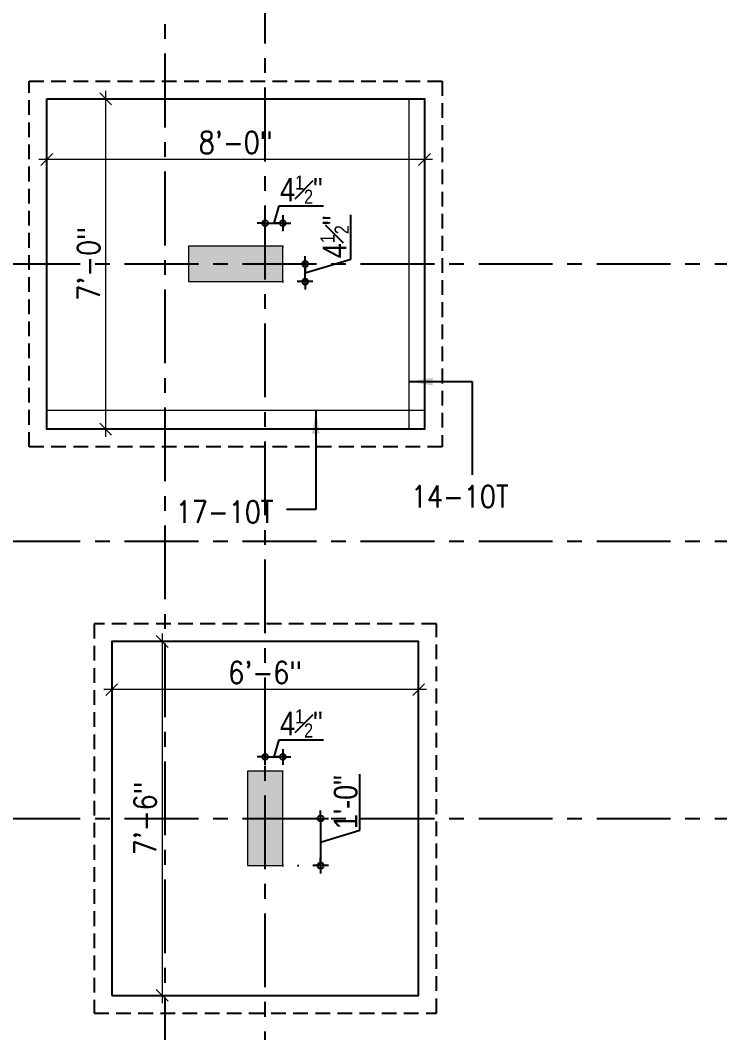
# Model space of a CAD drawing. Header units: inches. Extents: x 1259 to 4988, y 1085 to 3652.
# Drawn here: x 2100.7 to 2278.5, y 2375.3 to 2632.8 of the extents above; entities that cross this region are included whole.
import ezdxf
from ezdxf.enums import TextEntityAlignment as Align

# ---------------------------------------------------------------- set-up
doc = ezdxf.new("R2010")
doc.units = ezdxf.units.IN
doc.header["$LTSCALE"] = 15
doc.header["$MEASUREMENT"] = 0
doc.header["$PDMODE"] = 2
for name, pattern in [('CENTER', [2, 1.25, -0.25, 0.25, -0.25]), ('DOT', [0.25, 0, -0.25]), ('DOT2', [0.125, 0, -0.125]), ('HIDDEN', [0.375, 0.25, -0.125])]:
    doc.linetypes.add(name, pattern=pattern)
for name, color, linetype in [('_COL. HATCH_140', 252, 'Continuous'), ('CENTER', 30, 'CENTER'), ('DIMENSION', 160, 'Continuous'), ('FOT_LN', 242, 'Continuous'), ('Wall', 7, 'Continuous')]:
    doc.layers.add(name, color=color, linetype=linetype)
for name, color, linetype, lineweight in [('COL', 7, 'Continuous', 30), ('F DIM', 251, 'Continuous', 18), ('F STEEL', 2, 'Continuous', 20), ('F STEEL 1TEXT', 7, 'Continuous', 15), ('PCC_LN', 1, 'HIDDEN', 25)]:
    doc.layers.add(name, color=color, linetype=linetype, lineweight=lineweight)
doc.styles.add('Q1', font='g13f12d.shx', dxfattribs={"width": 0.8})
doc.styles.add('swis', font='swissc.ttf')
doc.styles.add('swis721cnbt', font='swissc.ttf')
doc.styles.add('VMS-ROMANS', font='romans.shx', dxfattribs={"width": 0.85})
doc.dimstyles.new('AA', dxfattribs={"dimtxt": 24, "dimasz": 12, "dimexe": 0.18, "dimexo": 0.0625, "dimgap": 1, "dimtad": 1, "dimzin": 0, "dimdsep": 46, "dimlunit": 4, "dimtxsty": 'swis', "dimblk": 'ARCHTICK', "dimcen": 0.09, "dimse1": 1, "dimse2": 1, "dimclrd": 7, "dimadec": 0, "dimazin": 0, "dimtfac": 0.5, "dimtofl": 0, "dimtmove": 0, "dimatfit": 3, "dimfxl": 1, "dimtolj": 1, "dimtzin": 0, "dimarcsym": 0})
doc.dimstyles.new('BH-STD', dxfattribs={"dimtxt": 10, "dimasz": 5, "dimexe": 0, "dimexo": 4, "dimgap": 2, "dimtad": 1, "dimzin": 1, "dimdsep": 46, "dimlunit": 4, "dimtxsty": 'Q1', "dimblk": 'ARCHTICK', "dimcen": 1, "dimdle": 4, "dimclrd": 250, "dimclre": 250, "dimclrt": 256, "dimadec": 0, "dimazin": 0, "dimtfac": 1, "dimtofl": 0, "dimtmove": 0, "dimatfit": 3, "dimfxl": 0.18, "dimtolj": 1, "dimtzin": 0, "dimlwd": -1, "dimlwe": -1, "dimarcsym": 0})
doc.dimstyles.get("Standard").update_dxf_attribs({"dimtxt": 6, "dimasz": 1, "dimexe": 0, "dimexo": 0, "dimgap": 0.5, "dimtad": 1, "dimdec": 1, "dimzin": 3, "dimdsep": 46, "dimlunit": 4, "dimtxsty": 'swis721cnbt', "dimblk": 'rp', "dimcen": 0.09, "dimclrd": 251, "dimclre": 3, "dimclrt": 160, "dimadec": 0, "dimazin": 0, "dimtfac": 0.6, "dimtdec": 1, "dimtofl": 0, "dimtmove": 0, "dimatfit": 3, "dimfxl": 9, "dimfrac": 1, "dimtolj": 1, "dimtzin": 0, "dimlwd": -1, "dimlwe": -1, "dimarcsym": 0})

# ---------------------------------------------------------------- blocks, each defined once
blk = doc.blocks.new('rp')
for p, q in [((0, 0), (-2, 0)), ((0, 2), (0, -2)), ((0, 0), (2, 0))]:
    blk.add_line(p, q)
blk.add_circle((0, 0), 0.75)
blk = doc.blocks.new('*D154')
at = {"layer": 'Defpoints', "color": 0, "transparency": 16777216}
for p in [(2167.44, 2429.78), (2167.44, 2417.78), (2177.02, 2417.78)]:
    blk.add_point(p, dxfattribs=at)
at = {"layer": 'DIMENSION', "color": 251, "transparency": 16777216}
for p, q in [((2187.01, 2426.78), (2187.01, 2441.04)), ((2177.02, 2428.78), (2177.02, 2418.78)), ((2177.02, 2423.78), (2187.01, 2426.78))]:
    blk.add_line(p, q, dxfattribs=at)
at = {"layer": 'DIMENSION', "color": 3, "linetype": 'DOT', "transparency": 16777216}
for p, q in [((2167.44, 2429.78), (2177.02, 2429.78)), ((2167.44, 2417.78), (2177.02, 2417.78))]:
    blk.add_line(p, q, dxfattribs=at)
at = {"layer": 'DIMENSION', "color": 251, "transparency": 16777216}
for p, rotation in [((2177.02, 2429.78), 90), ((2177.02, 2417.78), 270)]:
    blk.add_blockref('rp', p, dxfattribs=dict(at, rotation=rotation))
at = {"layer": 'DIMENSION', "color": 160, "transparency": 16777216, "insert": (2183.43, 2433.91), "char_height": 6, "attachment_point": 5, "rotation": 90, "style": 'swis721cnbt'}
blk.add_mtext('\\A1;1\'-0"', dxfattribs=at)
blk = doc.blocks.new('*D156')
at = {"layer": 'Defpoints', "color": 0, "transparency": 16777216}
for p in [(2167.44, 2581.17), (2162.94, 2575.28, 0), (2167.44, 2575.28)]:
    blk.add_point(p, dxfattribs=at)
at = {"layer": 'DIMENSION', "color": 251, "transparency": 16777216}
for p, q in [((2165.19, 2581.17), (2166.5, 2585.54)), ((2166.5, 2585.54), (2177.77, 2585.54)), ((2163.94, 2581.17), (2166.44, 2581.17))]:
    blk.add_line(p, q, dxfattribs=at)
at = {"layer": 'DIMENSION', "color": 3, "linetype": 'DOT', "transparency": 16777216}
for p, q in [((2162.94, 2575.28), (2162.94, 2581.17)), ((2167.44, 2575.28), (2167.44, 2581.17))]:
    blk.add_line(p, q, dxfattribs=at)
at = {"layer": 'DIMENSION', "color": 251, "transparency": 16777216, "rotation": 180}
blk.add_blockref('rp', (2162.94, 2581.17), dxfattribs=at)
at = {"layer": 'DIMENSION', "color": 251, "transparency": 16777216}
blk.add_blockref('rp', (2167.44, 2581.17), dxfattribs=at)
at = {"layer": 'DIMENSION', "color": 160, "transparency": 16777216, "insert": (2172.13, 2589.67), "char_height": 6, "attachment_point": 5, "style": 'swis721cnbt'}
blk.add_mtext('\\A1;4{\\H0.6x;\\S1#2;}"', dxfattribs=at)
blk = doc.blocks.new('*D189')
at = {"layer": 'Defpoints', "color": 0, "transparency": 16777216}
for p in [(2167.44, 2570.78), (2173.09, 2570.78), (2167.44, 2566.28)]:
    blk.add_point(p, dxfattribs=at)
at = {"layer": 'DIMENSION', "color": 251, "transparency": 16777216}
for p, q in [((2184.72, 2572.02), (2184.72, 2583.28)), ((2173.09, 2568.53), (2184.72, 2572.02)), ((2173.09, 2567.28), (2173.09, 2569.78))]:
    blk.add_line(p, q, dxfattribs=at)
at = {"layer": 'DIMENSION', "color": 3, "linetype": 'DOT', "transparency": 16777216}
for p, q in [((2167.44, 2570.78), (2173.09, 2570.78)), ((2167.44, 2566.28), (2173.09, 2566.28))]:
    blk.add_line(p, q, dxfattribs=at)
at = {"layer": 'DIMENSION', "color": 251, "transparency": 16777216}
for p, rotation in [((2173.09, 2570.78), 90), ((2173.09, 2566.28), 270)]:
    blk.add_blockref('rp', p, dxfattribs=dict(at, rotation=rotation))
at = {"layer": 'DIMENSION', "color": 160, "transparency": 16777216, "insert": (2180.59, 2577.65), "char_height": 6, "attachment_point": 5, "rotation": 90, "style": 'swis721cnbt'}
blk.add_mtext('\\A1;4{\\H0.6x;\\S1#2;}"', dxfattribs=at)
blk = doc.blocks.new('*D190')
at = {"layer": 'Defpoints', "color": 0, "transparency": 16777216}
for p in [(2167.44, 2445.43), (2162.94, 2441.78), (2167.44, 2441.78)]:
    blk.add_point(p, dxfattribs=at)
at = {"layer": 'DIMENSION', "color": 251, "transparency": 16777216}
for p, q in [((2165.19, 2445.43), (2166.5, 2449.81)), ((2166.5, 2449.81), (2177.77, 2449.81)), ((2163.94, 2445.43), (2166.44, 2445.43))]:
    blk.add_line(p, q, dxfattribs=at)
at = {"layer": 'DIMENSION', "color": 3, "linetype": 'DOT', "transparency": 16777216}
for p, q in [((2162.94, 2441.78), (2162.94, 2445.43)), ((2167.44, 2441.78), (2167.44, 2445.43))]:
    blk.add_line(p, q, dxfattribs=at)
at = {"layer": 'DIMENSION', "color": 251, "transparency": 16777216, "rotation": 180}
blk.add_blockref('rp', (2162.94, 2445.43), dxfattribs=at)
at = {"layer": 'DIMENSION', "color": 251, "transparency": 16777216}
blk.add_blockref('rp', (2167.44, 2445.43), dxfattribs=at)
at = {"layer": 'DIMENSION', "color": 160, "transparency": 16777216, "insert": (2172.13, 2453.93), "char_height": 6, "attachment_point": 5, "style": 'swis721cnbt'}
blk.add_mtext('\\A1;4{\\H0.6x;\\S1#2;}"', dxfattribs=at)
blk = doc.blocks.new('RTGHRTHTYJY')
at = {"layer": '_COL. HATCH_140', "ltscale": 9}
for points in [[(230936.77, -72087.07), (230936.77, -72096.07), (230960.77, -72096.07), (230960.77, -72087.07)], [(230951.77, -72244.57), (230960.77, -72244.57), (230960.77, -72220.57), (230951.77, -72220.57)]]:
    blk.add_hatch(color=256, dxfattribs=at).paths.add_polyline_path(points)
at = {"layer": 'COL', "lineweight": 13}
for points in [[(230936.77, -72087.07), (230936.77, -72096.07), (230960.77, -72096.07), (230960.77, -72087.07)], [(230951.77, -72244.57), (230960.77, -72244.57), (230960.77, -72220.57), (230951.77, -72220.57)]]:
    blk.add_lwpolyline(points, close=True, dxfattribs=at)
blk = doc.blocks.new('_OBLIQUE')
at = {"color": 0, "linetype": 'ByBlock'}
blk.add_line((-0.5, -0.5), (0.5, 0.5), dxfattribs=at)
blk = doc.blocks.new('*D25')
at = {"layer": 'Defpoints', "color": 0, "ltscale": 0.005, "transparency": 16777216}
for p in [(163552.54, -67579.41), (163552.54, -67669.41), (163565.35, -67669.41)]:
    blk.add_point(p, dxfattribs=at)
at = {"layer": 'F DIM', "color": 7, "ltscale": 0.005, "transparency": 16777216}
blk.add_line((163565.35, -67577.41), (163565.35, -67671.41), dxfattribs=at)
at = {"layer": 'F DIM', "color": 7, "linetype": 'DOT2', "ltscale": 0.005, "transparency": 16777216}
for p, q in [((163552.54, -67579.41), (163567.35, -67579.41)), ((163552.54, -67669.41), (163567.35, -67669.41))]:
    blk.add_line(p, q, dxfattribs=at)
at = {"layer": 'F DIM', "color": 7, "ltscale": 0.005, "transparency": 16777216, "xscale": 3, "yscale": 3, "zscale": 3}
for p, rotation in [((163565.35, -67579.41), 90), ((163565.35, -67669.41), 270)]:
    blk.add_blockref('_OBLIQUE', p, dxfattribs=dict(at, rotation=rotation))
at = {"layer": 'F DIM', "color": 0, "ltscale": 0.005, "transparency": 16777216, "insert": (163561.02, -67624.41), "char_height": 5.6, "attachment_point": 5, "rotation": 90, "style": 'VMS-ROMANS'}
blk.add_mtext('\\A1;7\'-6"', dxfattribs=at)
blk = doc.blocks.new('*D26')
at = {"layer": 'Defpoints', "color": 0, "ltscale": 0.005, "transparency": 16777216}
for p in [(163552.54, -67579.41), (163630.54, -67579.41), (163552.54, -67591.66)]:
    blk.add_point(p, dxfattribs=at)
at = {"layer": 'F DIM', "color": 7, "linetype": 'DOT2', "ltscale": 0.005, "transparency": 16777216}
for p, q in [((163552.54, -67579.41), (163552.54, -67593.66)), ((163630.54, -67579.41), (163630.54, -67593.66))]:
    blk.add_line(p, q, dxfattribs=at)
at = {"layer": 'F DIM', "color": 7, "ltscale": 0.005, "transparency": 16777216}
blk.add_line((163632.54, -67591.66), (163550.54, -67591.66), dxfattribs=at)
at = {"layer": 'F DIM', "color": 7, "ltscale": 0.005, "transparency": 16777216, "xscale": 3, "yscale": 3, "zscale": 3, "rotation": 180}
blk.add_blockref('_OBLIQUE', (163552.54, -67591.66), dxfattribs=at)
at = {"layer": 'F DIM', "color": 7, "ltscale": 0.005, "transparency": 16777216, "xscale": 3, "yscale": 3, "zscale": 3}
blk.add_blockref('_OBLIQUE', (163630.54, -67591.66), dxfattribs=at)
at = {"layer": 'F DIM', "color": 0, "ltscale": 0.005, "transparency": 16777216, "insert": (163591.54, -67587.33), "char_height": 5.6, "attachment_point": 5, "style": 'VMS-ROMANS'}
blk.add_mtext('\\A1;6\'-6"', dxfattribs=at)
blk = doc.blocks.new('*D31')
at = {"layer": 'Defpoints', "color": 0, "ltscale": 0.005, "transparency": 16777216}
for p in [(163536.04, -67441.41), (163632.04, -67441.41), (163536.04, -67456.85)]:
    blk.add_point(p, dxfattribs=at)
at = {"layer": 'F DIM', "color": 7, "linetype": 'DOT2', "ltscale": 0.005, "transparency": 16777216}
for p, q in [((163536.04, -67441.41), (163536.04, -67458.85)), ((163632.04, -67441.41), (163632.04, -67458.85))]:
    blk.add_line(p, q, dxfattribs=at)
at = {"layer": 'F DIM', "color": 7, "ltscale": 0.005, "transparency": 16777216}
blk.add_line((163634.04, -67456.85), (163534.04, -67456.85), dxfattribs=at)
at = {"layer": 'F DIM', "color": 7, "ltscale": 0.005, "transparency": 16777216, "xscale": 3, "yscale": 3, "zscale": 3, "rotation": 180}
blk.add_blockref('_OBLIQUE', (163536.04, -67456.85), dxfattribs=at)
at = {"layer": 'F DIM', "color": 7, "ltscale": 0.005, "transparency": 16777216, "xscale": 3, "yscale": 3, "zscale": 3}
blk.add_blockref('_OBLIQUE', (163632.04, -67456.85), dxfattribs=at)
at = {"layer": 'F DIM', "color": 0, "ltscale": 0.005, "transparency": 16777216, "insert": (163584.04, -67452.52), "char_height": 5.6, "attachment_point": 5, "style": 'VMS-ROMANS'}
blk.add_mtext('\\A1;8\'-0"', dxfattribs=at)
blk = doc.blocks.new('*D32')
at = {"layer": 'Defpoints', "color": 0, "ltscale": 0.005, "transparency": 16777216}
for p in [(163536.04, -67441.41), (163551, -67441.41), (163536.04, -67525.41)]:
    blk.add_point(p, dxfattribs=at)
at = {"layer": 'F DIM', "color": 7, "ltscale": 0.005, "transparency": 16777216}
blk.add_line((163551, -67527.41), (163551, -67439.41), dxfattribs=at)
at = {"layer": 'F DIM', "color": 7, "linetype": 'DOT2', "ltscale": 0.005, "transparency": 16777216}
for p, q in [((163536.04, -67441.41), (163553, -67441.41)), ((163536.04, -67525.41), (163553, -67525.41))]:
    blk.add_line(p, q, dxfattribs=at)
at = {"layer": 'F DIM', "color": 7, "ltscale": 0.005, "transparency": 16777216, "xscale": 3, "yscale": 3, "zscale": 3}
for p, rotation in [((163551, -67441.41), 90), ((163551, -67525.41), 270)]:
    blk.add_blockref('_OBLIQUE', p, dxfattribs=dict(at, rotation=rotation))
at = {"layer": 'F DIM', "color": 0, "ltscale": 0.005, "transparency": 16777216, "insert": (163546.67, -67483.41), "char_height": 5.6, "attachment_point": 5, "rotation": 90, "style": 'VMS-ROMANS'}
blk.add_mtext('\\A1;7\'-0"', dxfattribs=at)
blk = doc.blocks.new('_ArchTick')
at = {"color": 0, "linetype": 'ByBlock', "const_width": 0.15}
blk.add_lwpolyline([(-0.5, -0.5), (0.5, 0.5)], dxfattribs=at)
blk = doc.blocks.new('GERFGERGER')
at = {"layer": 'F STEEL', "color": 140}
for p, q in [((163628.095, -67525.407), (163628.095, -67441.407)), ((163536.035, -67520.588), (163632.035, -67520.588))]:
    blk.add_line(p, q, dxfattribs=at)
at = {"layer": 'FOT_LN'}
for points in [[(163536.035, -67441.407), (163632.035, -67441.407), (163632.035, -67525.407), (163536.035, -67525.407)], [(163552.535, -67669.407), (163630.535, -67669.407), (163630.535, -67579.407), (163552.535, -67579.407)]]:
    blk.add_lwpolyline(points, close=True, dxfattribs=at)
at = {"layer": 'PCC_LN', "color": 64}
for points in [[(163531.535, -67436.907), (163636.535, -67436.907), (163636.535, -67529.907), (163531.535, -67529.907)], [(163548.035, -67673.907), (163635.035, -67673.907), (163635.035, -67574.907), (163548.035, -67574.907)]]:
    blk.add_lwpolyline(points, close=True, dxfattribs=at)
at = {"layer": 'Wall'}
blk.add_blockref('RTGHRTHTYJY', (-67364.739, 4608.166), dxfattribs=at)
at = {"layer": 'F STEEL 1TEXT', "style": 'VMS-ROMANS', "width": 0.85}
for s, p in [('14-10T', (163628.558, -67547.037, 0)), ('17-10T', (163568.811, -67550.945))]:
    blk.add_text(s, height=5.6, dxfattribs=at).set_placement(p, align=Align.BOTTOM_LEFT)
at = {"layer": 'F DIM', "color": 0, "ltscale": 0.005}
for base, p1, p2, picture, middle in [((163550.999, -67441.407), (163536.035, -67525.407), (163536.035, -67441.407), '*D32', (163546.666, -67483.407)), ((163565.349, -67669.407), (163552.535, -67579.407), (163552.535, -67669.407), '*D25', (163561.016, -67624.407))]:
    dim = blk.add_linear_dim(base=base, p1=p1, p2=p2, angle=90, dimstyle='BH-STD', override={"dimtxt": 5.6, "dimasz": 3, "dimexe": 2, "dimexo": 0, "dimgap": 1, "dimtxsty": 'VMS-ROMANS', "dimblk1": 'OBLIQUE', "dimblk2": 'OBLIQUE', "dimsah": 1, "dimdle": 2, "dimclrd": 7, "dimclre": 7, "dimclrt": 0, "dimfxl": 100, "dimfxlon": 1}, dxfattribs=at)
    dim.commit()
    dim.dimension.update_dxf_attribs({"geometry": picture, "text_midpoint": middle})
for base, p1, p2, picture, middle in [((163536.035, -67456.853), (163632.035, -67441.407), (163536.035, -67441.407), '*D31', (163584.035, -67452.519)), ((163552.535, -67591.665), (163630.535, -67579.407), (163552.535, -67579.407), '*D26', (163591.535, -67587.331))]:
    dim = blk.add_linear_dim(base=base, p1=p1, p2=p2, dimstyle='BH-STD', override={"dimtxt": 5.6, "dimasz": 3, "dimexe": 2, "dimexo": 0, "dimgap": 1, "dimtxsty": 'VMS-ROMANS', "dimblk1": 'OBLIQUE', "dimblk2": 'OBLIQUE', "dimsah": 1, "dimdle": 2, "dimclrd": 7, "dimclre": 7, "dimclrt": 0, "dimfxl": 100, "dimfxlon": 1}, dxfattribs=at)
    dim.commit()
    dim.dimension.update_dxf_attribs({"geometry": picture, "text_midpoint": middle})
at = {"layer": 'F STEEL 1TEXT'}
for points in [[(163628.095, -67513.34), (163644.116, -67513.34), (163644.116, -67537.02)], [(163604.393, -67520.588), (163604.393, -67545.839), (163596.957, -67545.839)]]:
    blk.add_leader(points, dimstyle='AA', override={"dimasz": 6, "dimtad": 0, "dimfxlon": 1, "dimarcsym": 1}, dxfattribs=at)

msp = doc.modelspace()

# ---------------------------------------------------------------- linework, layer by layer
at = {"layer": 'CENTER'}
for p, q in [((2137.44, 3254.263), (2137.44, 1756.865)), ((2162.94, 1756.865, 0), (2162.94, 3254.263, 0)), ((1617.199, 2570.783), (2824.44, 2570.783)), ((1617.199, 2500.283), (2824.44, 2500.283)), ((1617.199, 2429.783), (2824.44, 2429.783))]:
    msp.add_line(p, q, dxfattribs=at)

# ---------------------------------------------------------------- block references
at = {"layer": 'DIMENSION'}
msp.add_blockref('GERFGERGER', (-161428.595, 70054.19), dxfattribs=at)

# ---------------------------------------------------------------- dimensions: what is measured, and where the dimension line sits
for base, p1, p2, picture, middle in [((2167.44, 2581.169), (2162.94, 2575.283, 0), (2167.44, 2575.283), '*D156', (2167.003, 2589.67)), ((2167.44, 2445.431), (2162.94, 2441.783), (2167.44, 2441.783), '*D190', (2167.003, 2453.932))]:
    dim = msp.add_linear_dim(base=base, p1=p1, p2=p2, dimstyle='Standard', override={"dimtmove": 1, "dimfxl": 0.179688}, dxfattribs=at)
    dim.commit()
    dim.dimension.update_dxf_attribs({"geometry": picture, "text_midpoint": middle})
for base, p1, p2, picture, middle in [((2173.088, 2570.783), (2167.44, 2566.283), (2167.44, 2570.783), '*D189', (2180.589, 2572.521)), ((2177.024, 2417.783), (2167.44, 2429.783), (2167.44, 2417.783), '*D154', (2183.434, 2427.28))]:
    dim = msp.add_linear_dim(base=base, p1=p1, p2=p2, angle=90, dimstyle='Standard', override={"dimtmove": 1, "dimfxl": 0.179688}, dxfattribs=at)
    dim.commit()
    dim.dimension.update_dxf_attribs({"geometry": picture, "text_midpoint": middle})

doc.saveas('drawing.dxf')
